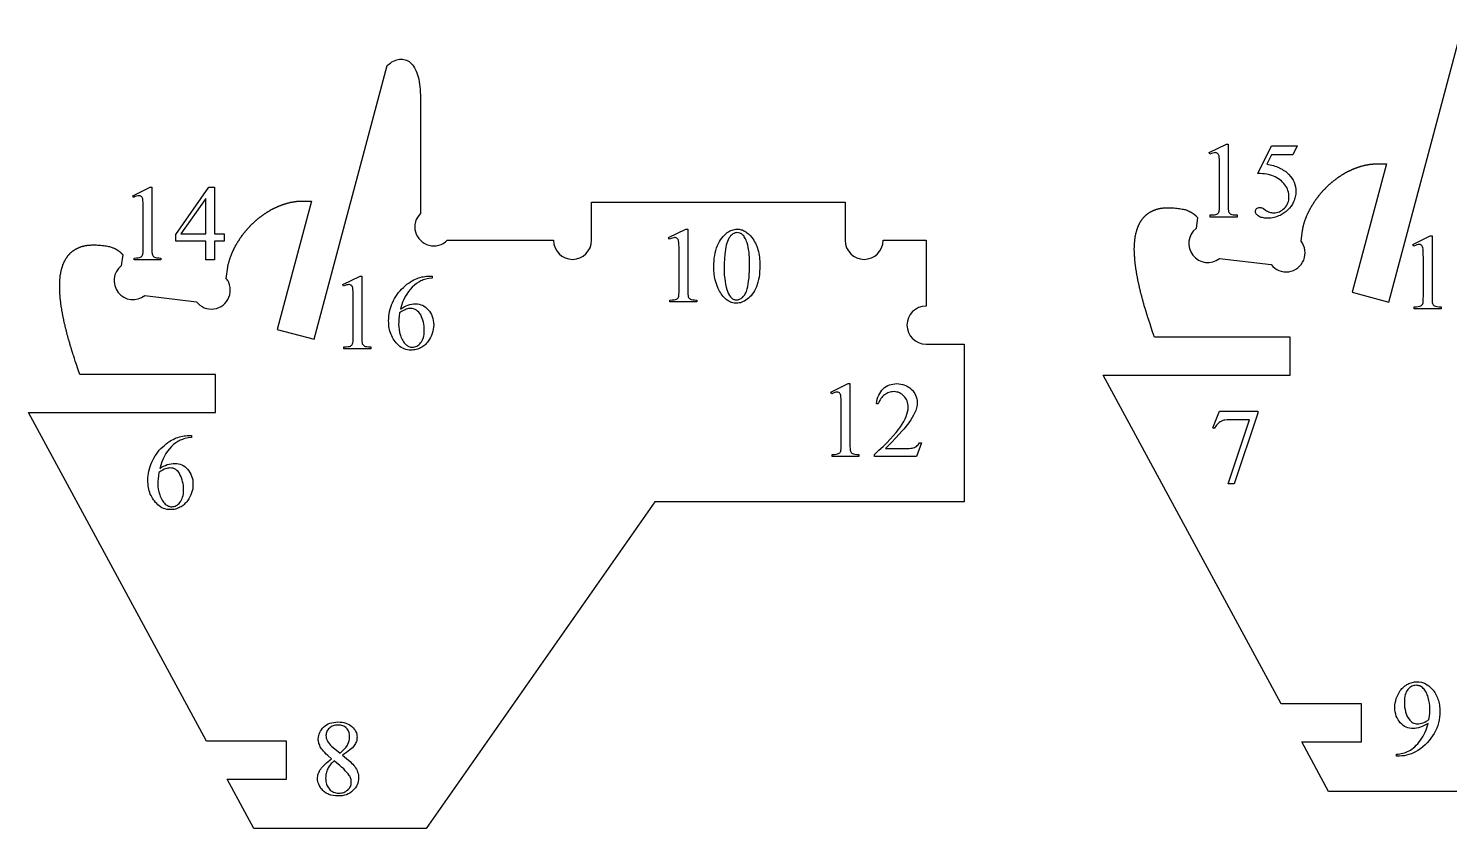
# Model space of a CAD drawing. Extents: x 6 to 600, y -207 to 349.
# Drawn here: x 5.9 to 118, y 282.1 to 345.3 of the extents above; entities that cross this region are included whole.
import ezdxf

# ---------------------------------------------------------------- set-up
doc = ezdxf.new("R2010")
doc.units = 0
doc.header["$MEASUREMENT"] = 0
doc.layers.add('EXT', color=1, linetype='CONTINUOUS')
doc.layers.add('TEXT', color=18, linetype='CONTINUOUS')

msp = doc.modelspace()

# ---------------------------------------------------------------- linework, layer by layer
at = {"layer": 'EXT'}
msp.add_lwpolyline([(122.02, 285.07), (108.42, 285.07), (106.3, 288.98), (111.01, 288.98), (111.01, 291.98), (104.68, 291.98), (90.64, 317.92), (105.4, 317.92), (105.4, 320.92), (94.68, 320.92), (94.54, 321.35), (94.43, 321.69), (94.34, 321.97), (94.27, 322.18), (94.21, 322.34), (94.17, 322.47), (94.14, 322.57), (94.11, 322.65), (94.09, 322.73), (94.07, 322.8), (94.05, 322.87), (94.03, 322.94), (94.01, 323.01), (93.99, 323.07), (93.97, 323.13), (93.95, 323.19), (93.93, 323.26), (93.91, 323.32), (93.89, 323.38), (93.88, 323.44), (93.86, 323.5), (93.84, 323.56), (93.82, 323.62), (93.81, 323.68), (93.79, 323.74), (93.77, 323.8), (93.76, 323.86), (93.74, 323.92), (93.73, 323.98), (93.71, 324.04), (93.69, 324.1), (93.68, 324.16), (93.66, 324.22), (93.65, 324.28), (93.63, 324.33), (93.62, 324.39), (93.6, 324.45), (93.59, 324.51), (93.58, 324.56), (93.56, 324.62), (93.55, 324.68), (93.54, 324.74), (93.52, 324.79), (93.51, 324.85), (93.5, 324.9), (93.48, 324.96), (93.47, 325.02), (93.46, 325.07), (93.45, 325.13), (93.43, 325.18), (93.42, 325.24), (93.41, 325.29), (93.4, 325.34), (93.39, 325.4), (93.38, 325.45), (93.37, 325.51), (93.36, 325.56), (93.35, 325.61), (93.34, 325.67), (93.33, 325.72), (93.32, 325.77), (93.31, 325.82), (93.3, 325.88), (93.29, 325.93), (93.28, 325.98), (93.27, 326.03), (93.26, 326.08), (93.26, 326.13), (93.25, 326.18), (93.24, 326.24), (93.23, 326.29), (93.22, 326.34), (93.22, 326.39), (93.21, 326.44), (93.2, 326.49), (93.2, 326.53), (93.19, 326.58), (93.19, 326.63), (93.18, 326.68), (93.17, 326.73), (93.17, 326.78), (93.16, 326.83), (93.16, 326.87), (93.15, 326.92), (93.15, 326.97), (93.14, 327.01), (93.14, 327.06), (93.14, 327.11), (93.13, 327.15), (93.13, 327.2), (93.13, 327.25), (93.12, 327.29), (93.12, 327.34), (93.12, 327.38), (93.12, 327.43), (93.11, 327.47), (93.11, 327.52), (93.11, 327.56), (93.11, 327.6), (93.11, 327.65), (93.11, 327.69), (93.11, 327.73), (93.1, 327.78), (93.1, 327.82), (93.1, 327.86), (93.1, 327.9), (93.1, 327.95), (93.11, 327.99), (93.11, 328.03), (93.11, 328.07), (93.11, 328.11), (93.11, 328.15), (93.11, 328.19), (93.11, 328.23), (93.12, 328.27), (93.12, 328.31), (93.12, 328.35), (93.12, 328.39), (93.13, 328.43), (93.13, 328.47), (93.13, 328.51), (93.14, 328.55), (93.14, 328.58), (93.15, 328.62), (93.15, 328.66), (93.16, 328.7), (93.16, 328.73), (93.17, 328.77), (93.17, 328.81), (93.18, 328.84), (93.18, 328.88), (93.19, 328.91), (93.2, 328.95), (93.2, 328.98), (93.21, 329.02), (93.22, 329.05), (93.23, 329.09), (93.23, 329.12), (93.24, 329.16), (93.25, 329.19), (93.26, 329.22), (93.27, 329.26), (93.28, 329.29), (93.29, 329.32), (93.3, 329.35), (93.3, 329.39), (93.31, 329.42), (93.33, 329.45), (93.34, 329.48), (93.35, 329.51), (93.36, 329.54), (93.37, 329.57), (93.38, 329.6), (93.39, 329.63), (93.4, 329.66), (93.42, 329.69), (93.43, 329.72), (93.44, 329.75), (93.45, 329.78), (93.47, 329.8), (93.48, 329.83), (93.5, 329.86), (93.51, 329.89), (93.52, 329.92), (93.54, 329.94), (93.55, 329.97), (93.57, 329.99), (93.58, 330.02), (93.6, 330.05), (93.62, 330.07), (93.63, 330.1), (93.65, 330.12), (93.66, 330.15), (93.68, 330.17), (93.7, 330.19), (93.72, 330.22), (93.73, 330.24), (93.75, 330.27), (93.77, 330.29), (93.79, 330.31), (93.81, 330.33), (93.83, 330.35), (93.85, 330.38), (93.87, 330.4), (93.89, 330.42), (93.91, 330.44), (93.93, 330.46), (93.95, 330.48), (93.97, 330.5), (93.99, 330.52), (94.01, 330.54), (94.03, 330.56), (94.06, 330.58), (94.08, 330.6), (94.1, 330.62), (94.12, 330.63), (94.15, 330.65), (94.17, 330.67), (94.19, 330.69), (94.22, 330.7), (94.24, 330.72), (94.27, 330.73), (94.29, 330.75), (94.32, 330.77), (94.34, 330.78), (94.37, 330.8), (94.39, 330.81), (94.42, 330.83), (94.45, 330.84), (94.47, 330.85), (94.5, 330.87), (94.53, 330.88), (94.56, 330.89), (94.58, 330.91), (94.61, 330.92), (94.64, 330.93), (94.67, 330.94), (94.7, 330.95), (94.73, 330.96), (94.76, 330.97), (94.79, 330.99), (94.82, 331), (94.85, 331.01), (94.88, 331.01), (94.91, 331.02), (94.94, 331.03), (94.97, 331.04), (95.01, 331.05), (95.04, 331.06), (95.07, 331.07), (95.1, 331.07), (95.14, 331.08), (95.17, 331.09), (95.21, 331.09), (95.24, 331.1), (95.28, 331.1), (95.33, 331.11), (95.38, 331.12), (95.43, 331.12), (95.5, 331.12), (95.57, 331.13), (95.64, 331.13), (95.73, 331.13), (95.82, 331.13), (95.91, 331.13), (96.01, 331.13), (96.12, 331.13), (96.23, 331.12), (96.34, 331.11), (96.45, 331.1), (96.56, 331.08), (96.66, 331.07), (96.77, 331.05), (96.87, 331.03), (96.96, 331.01), (97.04, 330.99), (97.12, 330.98), (97.18, 330.96), (97.24, 330.94), (97.29, 330.92), (97.33, 330.9), (97.36, 330.89), (97.4, 330.87), (97.42, 330.86), (97.45, 330.84), (97.47, 330.83), (97.49, 330.82), (97.51, 330.81), (97.53, 330.8), (97.54, 330.8), (97.56, 330.79), (97.57, 330.78), (97.59, 330.77), (97.6, 330.76), (97.61, 330.76), (97.63, 330.75), (97.64, 330.74), (97.66, 330.73), (97.67, 330.72), (97.68, 330.71), (97.7, 330.7), (97.71, 330.7), (97.72, 330.69), (97.74, 330.68), (97.75, 330.67), (97.76, 330.66), (97.78, 330.65), (97.79, 330.64), (97.8, 330.63), (97.81, 330.62), (97.83, 330.61), (97.84, 330.6), (97.85, 330.59), (97.86, 330.58), (97.87, 330.57), (97.89, 330.56), (97.9, 330.55), (97.91, 330.54), (97.92, 330.53), (97.93, 330.52), (97.95, 330.51), (97.96, 330.49), (97.97, 330.48), (97.98, 330.47), (98, 330.45), (98.01, 330.44), (98.03, 330.42), (98.04, 330.41), (98.05, 330.39), (98.06, 330.38), (98.07, 330.37), (98.08, 330.37), (97.97, 329.49, 1), (99.82, 327.13), (103.89, 326.64, 1), (106.25, 328.49), (106.36, 329.36), (106.38, 329.45), (106.39, 329.53), (106.41, 329.6), (106.43, 329.66), (106.44, 329.72), (106.45, 329.76), (106.46, 329.81), (106.48, 329.85), (106.49, 329.89), (106.5, 329.92), (106.51, 329.96), (106.52, 329.99), (106.53, 330.03), (106.54, 330.06), (106.55, 330.09), (106.56, 330.12), (106.57, 330.15), (106.58, 330.18), (106.6, 330.22), (106.61, 330.25), (106.62, 330.28), (106.63, 330.31), (106.64, 330.34), (106.66, 330.37), (106.67, 330.4), (106.68, 330.43), (106.69, 330.47), (106.71, 330.5), (106.72, 330.53), (106.73, 330.56), (106.75, 330.59), (106.76, 330.62), (106.77, 330.65), (106.79, 330.68), (106.8, 330.71), (106.82, 330.74), (106.83, 330.77), (106.85, 330.8), (106.86, 330.83), (106.88, 330.86), (106.89, 330.9), (106.91, 330.93), (106.92, 330.96), (106.94, 330.99), (106.96, 331.02), (106.97, 331.05), (106.99, 331.08), (107, 331.11), (107.02, 331.14), (107.04, 331.17), (107.06, 331.2), (107.07, 331.23), (107.09, 331.26), (107.11, 331.29), (107.13, 331.31), (107.14, 331.34), (107.16, 331.37), (107.18, 331.4), (107.2, 331.43), (107.22, 331.46), (107.23, 331.49), (107.25, 331.52), (107.27, 331.55), (107.29, 331.58), (107.31, 331.61), (107.33, 331.64), (107.35, 331.66), (107.37, 331.69), (107.39, 331.72), (107.41, 331.75), (107.43, 331.78), (107.45, 331.81), (107.47, 331.84), (107.49, 331.86), (107.51, 331.89), (107.53, 331.92), (107.55, 331.95), (107.57, 331.98), (107.6, 332), (107.62, 332.03), (107.64, 332.06), (107.66, 332.09), (107.68, 332.11), (107.7, 332.14), (107.73, 332.17), (107.75, 332.19), (107.77, 332.22), (107.79, 332.25), (107.82, 332.27), (107.84, 332.3), (107.86, 332.33), (107.88, 332.35), (107.91, 332.38), (107.93, 332.41), (107.95, 332.43), (107.98, 332.46), (108, 332.49), (108.03, 332.51), (108.05, 332.54), (108.07, 332.56), (108.1, 332.59), (108.12, 332.61), (108.15, 332.64), (108.17, 332.66), (108.2, 332.69), (108.22, 332.71), (108.24, 332.74), (108.27, 332.76), (108.29, 332.79), (108.32, 332.81), (108.35, 332.84), (108.37, 332.86), (108.4, 332.89), (108.42, 332.91), (108.45, 332.93), (108.47, 332.96), (108.5, 332.98), (108.53, 333), (108.55, 333.03), (108.58, 333.05), (108.6, 333.07), (108.63, 333.1), (108.66, 333.12), (108.68, 333.14), (108.71, 333.16), (108.74, 333.19), (108.77, 333.21), (108.79, 333.23), (108.82, 333.25), (108.85, 333.28), (108.88, 333.3), (108.9, 333.32), (108.93, 333.34), (108.96, 333.36), (108.99, 333.38), (109.01, 333.4), (109.04, 333.42), (109.07, 333.45), (109.1, 333.47), (109.13, 333.49), (109.16, 333.51), (109.18, 333.53), (109.21, 333.55), (109.24, 333.57), (109.27, 333.59), (109.3, 333.61), (109.33, 333.62), (109.36, 333.64), (109.39, 333.66), (109.41, 333.68), (109.44, 333.7), (109.47, 333.72), (109.5, 333.74), (109.53, 333.76), (109.56, 333.77), (109.59, 333.79), (109.62, 333.81), (109.65, 333.83), (109.68, 333.84), (109.71, 333.86), (109.74, 333.88), (109.77, 333.9), (109.8, 333.91), (109.83, 333.93), (109.86, 333.94), (109.89, 333.96), (109.92, 333.98), (109.95, 333.99), (109.98, 334.01), (110.01, 334.02), (110.05, 334.04), (110.08, 334.05), (110.11, 334.07), (110.14, 334.08), (110.17, 334.1), (110.2, 334.11), (110.23, 334.13), (110.26, 334.14), (110.29, 334.15), (110.32, 334.17), (110.36, 334.18), (110.39, 334.2), (110.42, 334.21), (110.45, 334.22), (110.48, 334.23), (110.51, 334.25), (110.55, 334.26), (110.58, 334.27), (110.61, 334.28), (110.64, 334.29), (110.67, 334.31), (110.7, 334.32), (110.74, 334.33), (110.77, 334.34), (110.8, 334.35), (110.83, 334.36), (110.86, 334.37), (110.9, 334.38), (110.93, 334.39), (110.96, 334.4), (110.99, 334.41), (111.03, 334.42), (111.06, 334.43), (111.09, 334.44), (111.12, 334.44), (111.16, 334.45), (111.19, 334.46), (111.22, 334.47), (111.25, 334.48), (111.29, 334.48), (111.32, 334.49), (111.35, 334.5), (111.38, 334.51), (111.42, 334.51), (111.45, 334.52), (111.48, 334.52), (111.52, 334.53), (111.55, 334.54), (111.58, 334.54), (111.61, 334.55), (111.65, 334.55), (111.68, 334.56), (111.71, 334.56), (111.75, 334.57), (111.78, 334.57), (111.81, 334.57), (111.85, 334.58), (111.88, 334.58), (111.92, 334.58), (111.95, 334.59), (111.99, 334.59), (112.03, 334.59), (112.08, 334.59), (112.13, 334.6), (112.2, 334.6), (112.28, 334.6), (112.4, 334.6), (112.55, 334.6), (112.74, 334.59), (112.98, 334.59), (110.27, 324.46), (113.17, 323.68), (118.94, 345.28)], format="xyb", dxfattribs=at)
msp.add_lwpolyline([(5.87, 314.98), (20.63, 314.98), (20.63, 317.98), (9.92, 317.98), (9.78, 318.41), (9.66, 318.76), (9.57, 319.03), (9.5, 319.24), (9.45, 319.41), (9.41, 319.53), (9.37, 319.63), (9.35, 319.72), (9.32, 319.79), (9.3, 319.87), (9.28, 319.94), (9.26, 320.01), (9.24, 320.07), (9.22, 320.13), (9.2, 320.2), (9.18, 320.26), (9.16, 320.32), (9.15, 320.38), (9.13, 320.44), (9.11, 320.51), (9.09, 320.57), (9.08, 320.63), (9.06, 320.69), (9.04, 320.75), (9.02, 320.81), (9.01, 320.87), (8.99, 320.93), (8.98, 320.99), (8.96, 321.05), (8.94, 321.11), (8.93, 321.16), (8.91, 321.22), (8.9, 321.28), (8.88, 321.34), (8.87, 321.4), (8.85, 321.46), (8.84, 321.51), (8.82, 321.57), (8.81, 321.63), (8.8, 321.69), (8.78, 321.74), (8.77, 321.8), (8.76, 321.86), (8.74, 321.91), (8.73, 321.97), (8.72, 322.02), (8.7, 322.08), (8.69, 322.14), (8.68, 322.19), (8.67, 322.25), (8.66, 322.3), (8.64, 322.36), (8.63, 322.41), (8.62, 322.46), (8.61, 322.52), (8.6, 322.57), (8.59, 322.62), (8.58, 322.68), (8.57, 322.73), (8.56, 322.78), (8.55, 322.84), (8.54, 322.89), (8.53, 322.94), (8.52, 322.99), (8.51, 323.04), (8.51, 323.1), (8.5, 323.15), (8.49, 323.2), (8.48, 323.25), (8.47, 323.3), (8.47, 323.35), (8.46, 323.4), (8.45, 323.45), (8.44, 323.5), (8.44, 323.55), (8.43, 323.6), (8.42, 323.65), (8.42, 323.7), (8.41, 323.75), (8.41, 323.79), (8.4, 323.84), (8.4, 323.89), (8.39, 323.94), (8.39, 323.99), (8.38, 324.03), (8.38, 324.08), (8.37, 324.13), (8.37, 324.17), (8.37, 324.22), (8.36, 324.26), (8.36, 324.31), (8.36, 324.36), (8.35, 324.4), (8.35, 324.45), (8.35, 324.49), (8.35, 324.54), (8.34, 324.58), (8.34, 324.62), (8.34, 324.67), (8.34, 324.71), (8.34, 324.76), (8.34, 324.8), (8.34, 324.84), (8.34, 324.88), (8.34, 324.93), (8.34, 324.97), (8.34, 325.01), (8.34, 325.05), (8.34, 325.09), (8.34, 325.14), (8.34, 325.18), (8.34, 325.22), (8.35, 325.26), (8.35, 325.3), (8.35, 325.34), (8.35, 325.38), (8.35, 325.42), (8.36, 325.46), (8.36, 325.5), (8.36, 325.53), (8.37, 325.57), (8.37, 325.61), (8.38, 325.65), (8.38, 325.69), (8.39, 325.72), (8.39, 325.76), (8.39, 325.8), (8.4, 325.83), (8.41, 325.87), (8.41, 325.91), (8.42, 325.94), (8.42, 325.98), (8.43, 326.01), (8.44, 326.05), (8.44, 326.08), (8.45, 326.12), (8.46, 326.15), (8.47, 326.19), (8.48, 326.22), (8.48, 326.25), (8.49, 326.29), (8.5, 326.32), (8.51, 326.35), (8.52, 326.39), (8.53, 326.42), (8.54, 326.45), (8.55, 326.48), (8.56, 326.51), (8.57, 326.54), (8.58, 326.58), (8.59, 326.61), (8.6, 326.64), (8.61, 326.67), (8.63, 326.7), (8.64, 326.73), (8.65, 326.76), (8.66, 326.78), (8.68, 326.81), (8.69, 326.84), (8.7, 326.87), (8.71, 326.9), (8.73, 326.93), (8.74, 326.95), (8.76, 326.98), (8.77, 327.01), (8.79, 327.03), (8.8, 327.06), (8.82, 327.09), (8.83, 327.11), (8.85, 327.14), (8.87, 327.16), (8.88, 327.19), (8.9, 327.21), (8.92, 327.24), (8.93, 327.26), (8.95, 327.28), (8.97, 327.31), (8.99, 327.33), (9, 327.35), (9.02, 327.38), (9.04, 327.4), (9.06, 327.42), (9.08, 327.44), (9.1, 327.46), (9.12, 327.48), (9.14, 327.51), (9.16, 327.53), (9.18, 327.55), (9.2, 327.57), (9.22, 327.59), (9.24, 327.61), (9.27, 327.62), (9.29, 327.64), (9.31, 327.66), (9.33, 327.68), (9.36, 327.7), (9.38, 327.72), (9.4, 327.73), (9.43, 327.75), (9.45, 327.77), (9.48, 327.78), (9.5, 327.8), (9.53, 327.82), (9.55, 327.83), (9.58, 327.85), (9.6, 327.86), (9.63, 327.88), (9.65, 327.89), (9.68, 327.9), (9.71, 327.92), (9.73, 327.93), (9.76, 327.95), (9.79, 327.96), (9.82, 327.97), (9.85, 327.98), (9.87, 327.99), (9.9, 328.01), (9.93, 328.02), (9.96, 328.03), (9.99, 328.04), (10.02, 328.05), (10.05, 328.06), (10.08, 328.07), (10.11, 328.08), (10.14, 328.09), (10.18, 328.1), (10.21, 328.11), (10.24, 328.11), (10.27, 328.12), (10.3, 328.13), (10.34, 328.14), (10.37, 328.14), (10.4, 328.15), (10.44, 328.16), (10.48, 328.16), (10.52, 328.17), (10.56, 328.17), (10.61, 328.18), (10.67, 328.18), (10.73, 328.19), (10.8, 328.19), (10.88, 328.2), (10.96, 328.2), (11.05, 328.2), (11.15, 328.2), (11.25, 328.2), (11.35, 328.19), (11.46, 328.18), (11.57, 328.17), (11.68, 328.16), (11.79, 328.15), (11.9, 328.13), (12, 328.12), (12.1, 328.1), (12.19, 328.08), (12.28, 328.06), (12.35, 328.04), (12.41, 328.02), (12.47, 328), (12.52, 327.98), (12.56, 327.97), (12.6, 327.95), (12.63, 327.93), (12.66, 327.92), (12.68, 327.91), (12.71, 327.9), (12.73, 327.89), (12.74, 327.88), (12.76, 327.87), (12.78, 327.86), (12.79, 327.85), (12.81, 327.84), (12.82, 327.84), (12.83, 327.83), (12.85, 327.82), (12.86, 327.81), (12.88, 327.8), (12.89, 327.8), (12.9, 327.79), (12.92, 327.78), (12.93, 327.77), (12.94, 327.76), (12.96, 327.75), (12.97, 327.74), (12.98, 327.73), (13, 327.72), (13.01, 327.71), (13.02, 327.71), (13.03, 327.7), (13.05, 327.69), (13.06, 327.68), (13.07, 327.67), (13.08, 327.66), (13.1, 327.65), (13.11, 327.64), (13.12, 327.63), (13.13, 327.62), (13.14, 327.6), (13.15, 327.59), (13.17, 327.58), (13.18, 327.57), (13.19, 327.56), (13.2, 327.54), (13.22, 327.53), (13.23, 327.52), (13.25, 327.5), (13.26, 327.49), (13.27, 327.47), (13.28, 327.46), (13.29, 327.45), (13.3, 327.44), (13.31, 327.43), (13.2, 326.56, 1), (15.05, 324.2), (19.12, 323.71, 1), (21.48, 325.56), (21.59, 326.43), (21.61, 326.52), (21.63, 326.6), (21.64, 326.67), (21.66, 326.73), (21.67, 326.78), (21.69, 326.83), (21.7, 326.87), (21.71, 326.91), (21.72, 326.95), (21.73, 326.99), (21.74, 327.02), (21.75, 327.06), (21.76, 327.09), (21.77, 327.12), (21.79, 327.16), (21.8, 327.19), (21.81, 327.22), (21.82, 327.25), (21.83, 327.28), (21.84, 327.31), (21.85, 327.34), (21.86, 327.37), (21.88, 327.41), (21.89, 327.44), (21.9, 327.47), (21.91, 327.5), (21.93, 327.53), (21.94, 327.56), (21.95, 327.59), (21.97, 327.62), (21.98, 327.65), (21.99, 327.68), (22.01, 327.72), (22.02, 327.75), (22.04, 327.78), (22.05, 327.81), (22.07, 327.84), (22.08, 327.87), (22.1, 327.9), (22.11, 327.93), (22.13, 327.96), (22.14, 327.99), (22.16, 328.02), (22.17, 328.05), (22.19, 328.08), (22.21, 328.11), (22.22, 328.14), (22.24, 328.17), (22.25, 328.2), (22.27, 328.23), (22.29, 328.26), (22.31, 328.29), (22.32, 328.32), (22.34, 328.35), (22.36, 328.38), (22.38, 328.41), (22.39, 328.44), (22.41, 328.47), (22.43, 328.5), (22.45, 328.53), (22.47, 328.56), (22.49, 328.58), (22.51, 328.61), (22.52, 328.64), (22.54, 328.67), (22.56, 328.7), (22.58, 328.73), (22.6, 328.76), (22.62, 328.79), (22.64, 328.82), (22.66, 328.84), (22.68, 328.87), (22.7, 328.9), (22.72, 328.93), (22.74, 328.96), (22.77, 328.98), (22.79, 329.01), (22.81, 329.04), (22.83, 329.07), (22.85, 329.1), (22.87, 329.12), (22.89, 329.15), (22.92, 329.18), (22.94, 329.2), (22.96, 329.23), (22.98, 329.26), (23, 329.29), (23.03, 329.31), (23.05, 329.34), (23.07, 329.37), (23.09, 329.39), (23.12, 329.42), (23.14, 329.45), (23.16, 329.47), (23.19, 329.5), (23.21, 329.52), (23.23, 329.55), (23.26, 329.58), (23.28, 329.6), (23.31, 329.63), (23.33, 329.65), (23.35, 329.68), (23.38, 329.7), (23.4, 329.73), (23.43, 329.75), (23.45, 329.78), (23.48, 329.8), (23.5, 329.83), (23.53, 329.85), (23.55, 329.88), (23.58, 329.9), (23.6, 329.93), (23.63, 329.95), (23.66, 329.97), (23.68, 330), (23.71, 330.02), (23.73, 330.05), (23.76, 330.07), (23.79, 330.09), (23.81, 330.12), (23.84, 330.14), (23.86, 330.16), (23.89, 330.18), (23.92, 330.21), (23.95, 330.23), (23.97, 330.25), (24, 330.27), (24.03, 330.3), (24.05, 330.32), (24.08, 330.34), (24.11, 330.36), (24.14, 330.38), (24.16, 330.4), (24.19, 330.43), (24.22, 330.45), (24.25, 330.47), (24.28, 330.49), (24.3, 330.51), (24.33, 330.53), (24.36, 330.55), (24.39, 330.57), (24.42, 330.59), (24.45, 330.61), (24.47, 330.63), (24.5, 330.65), (24.53, 330.67), (24.56, 330.69), (24.59, 330.71), (24.62, 330.73), (24.65, 330.75), (24.68, 330.77), (24.71, 330.78), (24.74, 330.8), (24.77, 330.82), (24.8, 330.84), (24.82, 330.86), (24.85, 330.87), (24.88, 330.89), (24.91, 330.91), (24.94, 330.93), (24.97, 330.94), (25, 330.96), (25.03, 330.98), (25.06, 330.99), (25.1, 331.01), (25.13, 331.03), (25.16, 331.04), (25.19, 331.06), (25.22, 331.07), (25.25, 331.09), (25.28, 331.1), (25.31, 331.12), (25.34, 331.13), (25.37, 331.15), (25.4, 331.16), (25.43, 331.18), (25.46, 331.19), (25.5, 331.21), (25.53, 331.22), (25.56, 331.23), (25.59, 331.25), (25.62, 331.26), (25.65, 331.27), (25.68, 331.29), (25.72, 331.3), (25.75, 331.31), (25.78, 331.32), (25.81, 331.34), (25.84, 331.35), (25.87, 331.36), (25.91, 331.37), (25.94, 331.38), (25.97, 331.39), (26, 331.4), (26.03, 331.41), (26.07, 331.42), (26.1, 331.43), (26.13, 331.44), (26.16, 331.45), (26.19, 331.46), (26.23, 331.47), (26.26, 331.48), (26.29, 331.49), (26.32, 331.5), (26.36, 331.51), (26.39, 331.52), (26.42, 331.53), (26.45, 331.53), (26.49, 331.54), (26.52, 331.55), (26.55, 331.56), (26.58, 331.56), (26.62, 331.57), (26.65, 331.58), (26.68, 331.58), (26.72, 331.59), (26.75, 331.59), (26.78, 331.6), (26.81, 331.61), (26.85, 331.61), (26.88, 331.62), (26.91, 331.62), (26.95, 331.63), (26.98, 331.63), (27.01, 331.63), (27.05, 331.64), (27.08, 331.64), (27.11, 331.64), (27.15, 331.65), (27.19, 331.65), (27.23, 331.65), (27.27, 331.66), (27.31, 331.66), (27.36, 331.66), (27.43, 331.66), (27.52, 331.66), (27.63, 331.66), (27.78, 331.66), (27.97, 331.66), (28.21, 331.65), (25.5, 321.52), (28.4, 320.75), (34.17, 342.35), (34.3, 342.46), (34.43, 342.55), (34.55, 342.64), (34.67, 342.71), (34.8, 342.76), (34.92, 342.81), (35.04, 342.84), (35.15, 342.86), (35.27, 342.86), (35.38, 342.86), (35.49, 342.84), (35.6, 342.81), (35.7, 342.77), (35.8, 342.72), (35.9, 342.66), (35.99, 342.59), (36.08, 342.5), (36.16, 342.41), (36.24, 342.3), (36.32, 342.18), (36.39, 342.06), (36.45, 341.92), (36.51, 341.77), (36.57, 341.61), (36.62, 341.45), (36.66, 341.27), (36.7, 341.08), (36.73, 340.89), (36.75, 340.68), (36.77, 340.47), (36.78, 340.24), (36.79, 340.01), (36.79, 330.68, 1), (38.91, 328.56), (47.29, 328.56, 1), (50.29, 328.56), (50.29, 331.56), (70.29, 331.56), (70.29, 328.56, 1), (73.29, 328.56), (76.67, 328.56), (76.67, 323.37, 1), (76.67, 320.37), (79.67, 320.37), (79.67, 307.92), (55.28, 307.92), (37.25, 282.13), (23.65, 282.13), (21.54, 286.04), (26.24, 286.04), (26.24, 289.04), (19.91, 289.04)], format="xyb", close=True, dxfattribs=at)
at = {"layer": 'TEXT'}
for points in [[(99, 335.48), (100.36, 336.15), (100.5, 336.15), (100.5, 331.4), (100.5, 331.18), (100.51, 331.01), (100.52, 330.89), (100.54, 330.81), (100.57, 330.75), (100.6, 330.7), (100.65, 330.66), (100.7, 330.63), (100.78, 330.6), (100.89, 330.58), (101.04, 330.57), (101.21, 330.56), (101.21, 330.4), (99.09, 330.4), (99.09, 330.56), (99.28, 330.57), (99.42, 330.58), (99.53, 330.6), (99.61, 330.63), (99.66, 330.66), (99.71, 330.7), (99.74, 330.74), (99.77, 330.79), (99.79, 330.86), (99.81, 330.99), (99.81, 331.17), (99.82, 331.4), (99.82, 334.43), (99.81, 334.71), (99.81, 334.94), (99.79, 335.11), (99.78, 335.22), (99.76, 335.28), (99.73, 335.34), (99.7, 335.38), (99.67, 335.42), (99.63, 335.44), (99.58, 335.46), (99.54, 335.47), (99.48, 335.48), (99.4, 335.47), (99.3, 335.45), (99.19, 335.41), (99.06, 335.35)], [(105.94, 336.03), (105.61, 335.32), (103.92, 335.32), (103.55, 334.57), (103.82, 334.52), (104.07, 334.46), (104.19, 334.42), (104.31, 334.38), (104.42, 334.33), (104.54, 334.28), (104.64, 334.23), (104.75, 334.17), (104.85, 334.11), (104.94, 334.05), (105.04, 333.98), (105.12, 333.91), (105.21, 333.83), (105.29, 333.75), (105.42, 333.61), (105.53, 333.46), (105.63, 333.3), (105.71, 333.14), (105.77, 332.97), (105.81, 332.79), (105.84, 332.61), (105.84, 332.42), (105.84, 332.31), (105.83, 332.21), (105.82, 332.1), (105.8, 332), (105.77, 331.9), (105.74, 331.8), (105.71, 331.7), (105.66, 331.6), (105.57, 331.42), (105.46, 331.25), (105.34, 331.1), (105.21, 330.96), (105.07, 330.83), (104.92, 330.72), (104.76, 330.62), (104.6, 330.53), (104.48, 330.48), (104.36, 330.43), (104.24, 330.39), (104.12, 330.36), (103.99, 330.34), (103.87, 330.32), (103.75, 330.31), (103.62, 330.3), (103.5, 330.31), (103.38, 330.32), (103.28, 330.33), (103.18, 330.35), (103.1, 330.37), (103.02, 330.4), (102.95, 330.44), (102.88, 330.48), (102.83, 330.52), (102.78, 330.57), (102.74, 330.61), (102.71, 330.66), (102.69, 330.71), (102.67, 330.76), (102.66, 330.81), (102.65, 330.86), (102.66, 330.91), (102.68, 330.97), (102.71, 331.02), (102.75, 331.06), (102.8, 331.1), (102.86, 331.13), (102.92, 331.15), (102.99, 331.15), (103.09, 331.14), (103.14, 331.13), (103.18, 331.12), (103.29, 331.06), (103.45, 330.95), (103.53, 330.9), (103.61, 330.85), (103.69, 330.82), (103.77, 330.79), (103.85, 330.76), (103.93, 330.75), (104.01, 330.74), (104.09, 330.73), (104.2, 330.74), (104.32, 330.76), (104.43, 330.78), (104.54, 330.82), (104.65, 330.88), (104.75, 330.94), (104.84, 331.01), (104.94, 331.1), (105.02, 331.19), (105.1, 331.29), (105.16, 331.4), (105.21, 331.51), (105.25, 331.62), (105.28, 331.74), (105.3, 331.86), (105.3, 331.99), (105.3, 332.12), (105.28, 332.24), (105.26, 332.37), (105.22, 332.49), (105.18, 332.6), (105.12, 332.72), (105.05, 332.83), (104.98, 332.95), (104.89, 333.05), (104.8, 333.15), (104.7, 333.25), (104.59, 333.34), (104.47, 333.42), (104.35, 333.49), (104.21, 333.56), (104.07, 333.63), (103.95, 333.67), (103.83, 333.71), (103.69, 333.75), (103.54, 333.77), (103.38, 333.8), (103.21, 333.82), (103.03, 333.83), (102.84, 333.84), (103.92, 336.03)], [(14.11, 332.08), (15.48, 332.75), (15.61, 332.75), (15.61, 328), (15.61, 327.79), (15.62, 327.62), (15.63, 327.49), (15.65, 327.41), (15.68, 327.36), (15.71, 327.31), (15.76, 327.27), (15.82, 327.23), (15.89, 327.21), (16, 327.18), (16.15, 327.17), (16.32, 327.16), (16.32, 327.01), (14.21, 327.01), (14.21, 327.16), (14.39, 327.17), (14.53, 327.18), (14.64, 327.2), (14.72, 327.23), (14.77, 327.26), (14.82, 327.3), (14.85, 327.34), (14.88, 327.39), (14.9, 327.47), (14.92, 327.6), (14.92, 327.77), (14.93, 328), (14.93, 331.04), (14.93, 331.32), (14.92, 331.54), (14.9, 331.71), (14.89, 331.83), (14.87, 331.89), (14.85, 331.94), (14.82, 331.98), (14.78, 332.02), (14.74, 332.05), (14.7, 332.07), (14.65, 332.08), (14.6, 332.08), (14.51, 332.07), (14.41, 332.05), (14.3, 332.01), (14.17, 331.95)], [(21.31, 329.08), (21.31, 328.49), (20.56, 328.49), (20.56, 327.01), (19.87, 327.01), (19.87, 328.49), (17.49, 328.49), (17.49, 329.03), (20.1, 332.75), (20.56, 332.75), (20.56, 329.08)], [(19.87, 329.08), (19.87, 331.87), (17.9, 329.08)], [(56.37, 328.77), (57.74, 329.44), (57.88, 329.44), (57.88, 324.69), (57.88, 324.48), (57.89, 324.31), (57.9, 324.18), (57.92, 324.1), (57.94, 324.05), (57.98, 324), (58.03, 323.96), (58.08, 323.92), (58.16, 323.9), (58.27, 323.87), (58.41, 323.86), (58.59, 323.85), (58.59, 323.7), (56.47, 323.7), (56.47, 323.85), (56.65, 323.86), (56.8, 323.87), (56.91, 323.89), (56.99, 323.92), (57.04, 323.95), (57.09, 323.99), (57.12, 324.03), (57.15, 324.08), (57.17, 324.16), (57.18, 324.29), (57.19, 324.46), (57.19, 324.69), (57.19, 327.73), (57.19, 328.01), (57.18, 328.23), (57.17, 328.4), (57.15, 328.52), (57.14, 328.58), (57.11, 328.63), (57.08, 328.67), (57.05, 328.71), (57.01, 328.74), (56.96, 328.76), (56.91, 328.77), (56.86, 328.77), (56.78, 328.76), (56.68, 328.74), (56.56, 328.7), (56.44, 328.64)], [(59.93, 326.48), (59.94, 326.71), (59.95, 326.94), (59.97, 327.16), (60.01, 327.37), (60.05, 327.58), (60.1, 327.77), (60.15, 327.96), (60.22, 328.14), (60.3, 328.3), (60.38, 328.46), (60.47, 328.61), (60.56, 328.74), (60.66, 328.87), (60.77, 328.98), (60.88, 329.08), (60.99, 329.17), (61.09, 329.23), (61.18, 329.29), (61.28, 329.34), (61.37, 329.37), (61.47, 329.4), (61.57, 329.42), (61.67, 329.44), (61.77, 329.44), (61.85, 329.44), (61.93, 329.43), (62, 329.42), (62.08, 329.4), (62.16, 329.38), (62.23, 329.35), (62.31, 329.31), (62.38, 329.28), (62.45, 329.23), (62.52, 329.18), (62.66, 329.07), (62.8, 328.94), (62.93, 328.78), (63.01, 328.68), (63.08, 328.57), (63.15, 328.45), (63.21, 328.34), (63.27, 328.21), (63.32, 328.09), (63.37, 327.95), (63.41, 327.82), (63.45, 327.68), (63.48, 327.53), (63.51, 327.38), (63.53, 327.23), (63.55, 327.07), (63.56, 326.91), (63.57, 326.74), (63.57, 326.57), (63.57, 326.33), (63.55, 326.09), (63.53, 325.87), (63.5, 325.66), (63.46, 325.46), (63.41, 325.26), (63.35, 325.08), (63.29, 324.9), (63.22, 324.74), (63.14, 324.58), (63.06, 324.44), (62.97, 324.31), (62.88, 324.19), (62.78, 324.09), (62.68, 323.99), (62.57, 323.91), (62.46, 323.84), (62.35, 323.77), (62.24, 323.72), (62.14, 323.68), (62.03, 323.64), (61.93, 323.62), (61.83, 323.6), (61.72, 323.6), (61.63, 323.6), (61.53, 323.61), (61.43, 323.63), (61.34, 323.66), (61.25, 323.69), (61.16, 323.73), (61.07, 323.78), (60.99, 323.84), (60.9, 323.9), (60.82, 323.97), (60.75, 324.05), (60.67, 324.13), (60.59, 324.23), (60.52, 324.33), (60.45, 324.43), (60.38, 324.55), (60.28, 324.75), (60.19, 324.97), (60.11, 325.2), (60.05, 325.43), (60, 325.68), (59.96, 325.93), (59.94, 326.2)], [(60.75, 326.37), (60.75, 326.09), (60.76, 325.82), (60.79, 325.56), (60.82, 325.32), (60.86, 325.09), (60.91, 324.87), (60.96, 324.67), (61.03, 324.48), (61.09, 324.33), (61.16, 324.21), (61.24, 324.1), (61.33, 324.02), (61.37, 323.98), (61.42, 323.95), (61.47, 323.92), (61.52, 323.9), (61.57, 323.88), (61.62, 323.87), (61.68, 323.86), (61.74, 323.86), (61.79, 323.86), (61.85, 323.87), (61.91, 323.89), (61.97, 323.91), (62.02, 323.94), (62.08, 323.97), (62.14, 324.02), (62.2, 324.06), (62.26, 324.12), (62.31, 324.18), (62.37, 324.25), (62.41, 324.33), (62.46, 324.42), (62.5, 324.52), (62.53, 324.62), (62.57, 324.74), (62.61, 324.92), (62.65, 325.13), (62.68, 325.35), (62.71, 325.6), (62.73, 325.86), (62.75, 326.14), (62.75, 326.43), (62.76, 326.75), (62.75, 326.98), (62.75, 327.21), (62.73, 327.43), (62.71, 327.63), (62.68, 327.83), (62.65, 328.01), (62.61, 328.19), (62.56, 328.35), (62.52, 328.47), (62.48, 328.57), (62.43, 328.67), (62.39, 328.76), (62.34, 328.84), (62.29, 328.91), (62.23, 328.98), (62.17, 329.03), (62.13, 329.06), (62.08, 329.09), (62.04, 329.11), (61.98, 329.13), (61.88, 329.16), (61.76, 329.17), (61.69, 329.16), (61.62, 329.15), (61.56, 329.13), (61.5, 329.1), (61.43, 329.07), (61.37, 329.02), (61.32, 328.97), (61.26, 328.91), (61.19, 328.82), (61.12, 328.72), (61.06, 328.6), (61.01, 328.47), (60.96, 328.33), (60.92, 328.18), (60.88, 328.01), (60.85, 327.83), (60.81, 327.46), (60.77, 327.1), (60.75, 326.73)], [(115.07, 328.24), (116.44, 328.91), (116.58, 328.91), (116.58, 324.16), (116.58, 323.94), (116.59, 323.77), (116.6, 323.65), (116.62, 323.57), (116.64, 323.51), (116.68, 323.46), (116.73, 323.42), (116.78, 323.39), (116.86, 323.36), (116.97, 323.34), (117.11, 323.32), (117.29, 323.32), (117.29, 323.16), (115.17, 323.16), (115.17, 323.32), (115.36, 323.32), (115.5, 323.34), (115.61, 323.36), (115.69, 323.39), (115.74, 323.42), (115.79, 323.46), (115.82, 323.5), (115.85, 323.55), (115.87, 323.62), (115.88, 323.75), (115.89, 323.93), (115.9, 324.16), (115.9, 327.19), (115.89, 327.47), (115.89, 327.7), (115.87, 327.87), (115.85, 327.98), (115.84, 328.04), (115.81, 328.1), (115.78, 328.14), (115.75, 328.17), (115.71, 328.2), (115.66, 328.22), (115.62, 328.23), (115.56, 328.24), (115.48, 328.23), (115.38, 328.21), (115.27, 328.16), (115.14, 328.11)], [(30.67, 325.07), (32.03, 325.74), (32.17, 325.74), (32.17, 320.99), (32.17, 320.77), (32.18, 320.6), (32.19, 320.48), (32.21, 320.4), (32.24, 320.34), (32.27, 320.3), (32.32, 320.25), (32.37, 320.22), (32.45, 320.19), (32.56, 320.17), (32.71, 320.16), (32.88, 320.15), (32.88, 320), (30.76, 320), (30.76, 320.15), (30.95, 320.16), (31.09, 320.17), (31.2, 320.19), (31.28, 320.22), (31.33, 320.25), (31.38, 320.29), (31.41, 320.33), (31.44, 320.38), (31.46, 320.46), (31.48, 320.58), (31.48, 320.76), (31.49, 320.99), (31.49, 324.02), (31.48, 324.3), (31.48, 324.53), (31.46, 324.7), (31.45, 324.81), (31.43, 324.87), (31.4, 324.93), (31.37, 324.97), (31.34, 325.01), (31.3, 325.03), (31.25, 325.05), (31.21, 325.07), (31.15, 325.07), (31.07, 325.06), (30.97, 325.04), (30.86, 325), (30.73, 324.94)], [(37.73, 325.74), (37.73, 325.58), (37.46, 325.55), (37.23, 325.5), (37.12, 325.47), (37.02, 325.44), (36.92, 325.4), (36.83, 325.37), (36.75, 325.32), (36.66, 325.27), (36.49, 325.16), (36.32, 325.02), (36.15, 324.87), (35.99, 324.69), (35.84, 324.51), (35.71, 324.32), (35.59, 324.12), (35.48, 323.9), (35.38, 323.67), (35.3, 323.41), (35.22, 323.14), (35.37, 323.23), (35.51, 323.32), (35.66, 323.39), (35.81, 323.44), (35.96, 323.49), (36.11, 323.52), (36.26, 323.54), (36.41, 323.55), (36.56, 323.54), (36.69, 323.52), (36.83, 323.48), (36.95, 323.43), (37.08, 323.37), (37.19, 323.29), (37.31, 323.19), (37.41, 323.08), (37.51, 322.96), (37.6, 322.83), (37.67, 322.7), (37.73, 322.55), (37.78, 322.4), (37.81, 322.24), (37.83, 322.07), (37.84, 321.89), (37.83, 321.71), (37.81, 321.54), (37.78, 321.38), (37.73, 321.21), (37.67, 321.05), (37.6, 320.9), (37.51, 320.75), (37.41, 320.6), (37.34, 320.52), (37.28, 320.44), (37.21, 320.36), (37.13, 320.29), (37.06, 320.23), (36.98, 320.17), (36.9, 320.12), (36.81, 320.07), (36.73, 320.03), (36.64, 320), (36.55, 319.97), (36.45, 319.94), (36.36, 319.92), (36.26, 319.91), (36.15, 319.9), (36.05, 319.9), (35.91, 319.9), (35.77, 319.92), (35.64, 319.95), (35.52, 319.99), (35.4, 320.05), (35.28, 320.11), (35.17, 320.19), (35.07, 320.28), (34.98, 320.37), (34.89, 320.47), (34.8, 320.57), (34.73, 320.68), (34.65, 320.78), (34.59, 320.9), (34.53, 321.01), (34.48, 321.13), (34.43, 321.25), (34.39, 321.38), (34.36, 321.51), (34.33, 321.64), (34.31, 321.77), (34.29, 321.91), (34.29, 322.06), (34.28, 322.2), (34.29, 322.39), (34.3, 322.58), (34.33, 322.76), (34.36, 322.94), (34.4, 323.12), (34.45, 323.29), (34.51, 323.47), (34.59, 323.64), (34.67, 323.81), (34.75, 323.97), (34.85, 324.13), (34.95, 324.28), (35.07, 324.43), (35.19, 324.57), (35.31, 324.71), (35.45, 324.85), (35.59, 324.97), (35.73, 325.09), (35.87, 325.19), (36, 325.29), (36.13, 325.37), (36.27, 325.44), (36.4, 325.5), (36.53, 325.55), (36.65, 325.6), (36.78, 325.63), (36.9, 325.67), (37.02, 325.69), (37.14, 325.71), (37.26, 325.73), (37.37, 325.73), (37.48, 325.74)], [(35.15, 322.83), (35.11, 322.57), (35.09, 322.33), (35.08, 322.11), (35.07, 321.93), (35.08, 321.73), (35.11, 321.51), (35.15, 321.29), (35.22, 321.06), (35.26, 320.95), (35.3, 320.84), (35.35, 320.74), (35.4, 320.65), (35.46, 320.56), (35.52, 320.47), (35.59, 320.4), (35.66, 320.32), (35.71, 320.28), (35.77, 320.24), (35.83, 320.2), (35.89, 320.18), (35.96, 320.16), (36.02, 320.14), (36.1, 320.13), (36.17, 320.13), (36.26, 320.13), (36.35, 320.15), (36.43, 320.18), (36.51, 320.21), (36.59, 320.26), (36.67, 320.32), (36.74, 320.39), (36.81, 320.47), (36.88, 320.56), (36.94, 320.66), (36.99, 320.76), (37.03, 320.88), (37.06, 321.01), (37.08, 321.14), (37.09, 321.29), (37.1, 321.44), (37.09, 321.61), (37.08, 321.78), (37.06, 321.94), (37.03, 322.1), (36.99, 322.25), (36.94, 322.4), (36.88, 322.53), (36.82, 322.67), (36.74, 322.79), (36.66, 322.89), (36.57, 322.98), (36.48, 323.06), (36.37, 323.11), (36.26, 323.15), (36.14, 323.18), (36.02, 323.19), (35.94, 323.18), (35.85, 323.17), (35.77, 323.15), (35.68, 323.12), (35.58, 323.08), (35.45, 323.01), (35.31, 322.93)], [(69.16, 316.58), (70.53, 317.25), (70.67, 317.25), (70.67, 312.5), (70.67, 312.29), (70.68, 312.12), (70.69, 311.99), (70.71, 311.91), (70.73, 311.86), (70.77, 311.81), (70.82, 311.77), (70.87, 311.73), (70.95, 311.7), (71.06, 311.68), (71.21, 311.67), (71.38, 311.66), (71.38, 311.51), (69.26, 311.51), (69.26, 311.66), (69.45, 311.67), (69.59, 311.68), (69.7, 311.7), (69.78, 311.73), (69.83, 311.76), (69.88, 311.8), (69.91, 311.84), (69.94, 311.89), (69.96, 311.97), (69.97, 312.1), (69.98, 312.27), (69.99, 312.5), (69.99, 315.54), (69.98, 315.82), (69.98, 316.04), (69.96, 316.21), (69.94, 316.32), (69.93, 316.39), (69.9, 316.44), (69.87, 316.48), (69.84, 316.52), (69.8, 316.55), (69.75, 316.57), (69.71, 316.58), (69.65, 316.58), (69.57, 316.57), (69.47, 316.55), (69.36, 316.51), (69.23, 316.45)], [(76.31, 312.59), (75.92, 311.51), (72.6, 311.51), (72.6, 311.66), (72.95, 311.99), (73.28, 312.3), (73.58, 312.59), (73.85, 312.88), (74.09, 313.14), (74.31, 313.39), (74.5, 313.62), (74.66, 313.84), (74.8, 314.05), (74.92, 314.26), (75.03, 314.46), (75.11, 314.65), (75.17, 314.85), (75.22, 315.03), (75.25, 315.21), (75.26, 315.39), (75.25, 315.52), (75.24, 315.65), (75.21, 315.77), (75.18, 315.88), (75.13, 315.99), (75.07, 316.09), (75.01, 316.18), (74.93, 316.27), (74.85, 316.35), (74.76, 316.42), (74.67, 316.48), (74.57, 316.53), (74.47, 316.57), (74.37, 316.59), (74.26, 316.61), (74.15, 316.62), (74.04, 316.61), (73.94, 316.6), (73.85, 316.58), (73.75, 316.55), (73.66, 316.52), (73.57, 316.48), (73.49, 316.43), (73.4, 316.37), (73.32, 316.31), (73.25, 316.24), (73.18, 316.16), (73.12, 316.07), (73.06, 315.98), (73, 315.88), (72.96, 315.77), (72.91, 315.66), (72.76, 315.66), (72.79, 315.85), (72.83, 316.02), (72.88, 316.19), (72.95, 316.34), (73.02, 316.48), (73.1, 316.61), (73.19, 316.73), (73.29, 316.84), (73.4, 316.94), (73.52, 317.02), (73.65, 317.09), (73.78, 317.15), (73.91, 317.19), (74.06, 317.22), (74.21, 317.24), (74.37, 317.25), (74.53, 317.24), (74.69, 317.22), (74.85, 317.19), (74.99, 317.14), (75.13, 317.08), (75.27, 317), (75.39, 316.91), (75.51, 316.81), (75.62, 316.7), (75.71, 316.58), (75.79, 316.46), (75.85, 316.33), (75.9, 316.2), (75.94, 316.06), (75.96, 315.92), (75.97, 315.77), (75.96, 315.67), (75.96, 315.56), (75.94, 315.45), (75.92, 315.35), (75.89, 315.24), (75.86, 315.13), (75.82, 315.03), (75.77, 314.92), (75.69, 314.75), (75.59, 314.58), (75.48, 314.4), (75.37, 314.23), (75.24, 314.05), (75.09, 313.87), (74.94, 313.68), (74.77, 313.5), (74.31, 312.99), (73.93, 312.59), (73.66, 312.31), (73.48, 312.13), (74.95, 312.13), (75.16, 312.14), (75.33, 312.14), (75.47, 312.15), (75.58, 312.17), (75.67, 312.19), (75.75, 312.22), (75.83, 312.26), (75.91, 312.3), (75.98, 312.36), (76.04, 312.43), (76.1, 312.5), (76.16, 312.59)], [(99.83, 315.08), (102.84, 315.08), (102.84, 314.92), (100.97, 309.34), (100.5, 309.34), (102.18, 314.4), (100.64, 314.4), (100.42, 314.4), (100.23, 314.38), (100.15, 314.36), (100.08, 314.34), (100.02, 314.32), (99.97, 314.29), (99.88, 314.24), (99.8, 314.18), (99.73, 314.12), (99.65, 314.05), (99.59, 313.97), (99.52, 313.89), (99.46, 313.8), (99.41, 313.7), (99.29, 313.75)], [(18.74, 313.15), (18.74, 313), (18.48, 312.96), (18.24, 312.92), (18.13, 312.89), (18.03, 312.85), (17.94, 312.82), (17.85, 312.78), (17.76, 312.74), (17.67, 312.69), (17.5, 312.57), (17.33, 312.44), (17.16, 312.28), (17, 312.11), (16.85, 311.92), (16.72, 311.73), (16.6, 311.53), (16.5, 311.31), (16.4, 311.08), (16.31, 310.82), (16.23, 310.55), (16.38, 310.65), (16.53, 310.73), (16.68, 310.8), (16.83, 310.86), (16.98, 310.9), (17.13, 310.93), (17.28, 310.95), (17.43, 310.96), (17.57, 310.95), (17.71, 310.93), (17.84, 310.89), (17.97, 310.84), (18.09, 310.78), (18.21, 310.7), (18.32, 310.6), (18.43, 310.5), (18.53, 310.38), (18.61, 310.25), (18.69, 310.11), (18.75, 309.96), (18.79, 309.81), (18.83, 309.65), (18.85, 309.48), (18.85, 309.3), (18.85, 309.13), (18.83, 308.96), (18.79, 308.79), (18.75, 308.63), (18.69, 308.47), (18.61, 308.31), (18.53, 308.16), (18.43, 308.01), (18.36, 307.93), (18.29, 307.85), (18.22, 307.78), (18.15, 307.71), (18.07, 307.64), (17.99, 307.59), (17.91, 307.53), (17.83, 307.49), (17.74, 307.44), (17.65, 307.41), (17.56, 307.38), (17.47, 307.35), (17.37, 307.33), (17.27, 307.32), (17.17, 307.31), (17.06, 307.31), (16.92, 307.32), (16.79, 307.33), (16.66, 307.36), (16.53, 307.4), (16.41, 307.46), (16.3, 307.52), (16.19, 307.6), (16.09, 307.69), (15.99, 307.79), (15.9, 307.88), (15.82, 307.99), (15.74, 308.09), (15.67, 308.2), (15.61, 308.31), (15.55, 308.43), (15.49, 308.54), (15.45, 308.67), (15.41, 308.79), (15.37, 308.92), (15.35, 309.05), (15.33, 309.19), (15.31, 309.33), (15.3, 309.47), (15.3, 309.62), (15.3, 309.8), (15.32, 309.99), (15.34, 310.17), (15.37, 310.35), (15.42, 310.53), (15.47, 310.71), (15.53, 310.88), (15.6, 311.05), (15.68, 311.22), (15.77, 311.38), (15.86, 311.54), (15.97, 311.69), (16.08, 311.84), (16.2, 311.99), (16.33, 312.12), (16.47, 312.26), (16.61, 312.38), (16.74, 312.5), (16.88, 312.61), (17.02, 312.7), (17.15, 312.78), (17.28, 312.85), (17.41, 312.92), (17.54, 312.97), (17.67, 313.01), (17.79, 313.05), (17.92, 313.08), (18.04, 313.1), (18.16, 313.12), (18.27, 313.14), (18.39, 313.15), (18.5, 313.15)], [(16.16, 310.25), (16.13, 309.98), (16.1, 309.74), (16.09, 309.53), (16.09, 309.34), (16.09, 309.14), (16.12, 308.93), (16.17, 308.71), (16.23, 308.48), (16.27, 308.36), (16.32, 308.26), (16.36, 308.15), (16.42, 308.06), (16.47, 307.97), (16.53, 307.89), (16.6, 307.81), (16.67, 307.74), (16.73, 307.69), (16.78, 307.65), (16.84, 307.62), (16.91, 307.59), (16.97, 307.57), (17.04, 307.55), (17.11, 307.54), (17.19, 307.54), (17.27, 307.55), (17.36, 307.56), (17.44, 307.59), (17.53, 307.63), (17.61, 307.67), (17.68, 307.73), (17.76, 307.8), (17.83, 307.88), (17.9, 307.97), (17.95, 308.07), (18, 308.18), (18.04, 308.29), (18.07, 308.42), (18.1, 308.56), (18.11, 308.7), (18.11, 308.85), (18.11, 309.03), (18.1, 309.2), (18.07, 309.36), (18.04, 309.51), (18, 309.66), (17.96, 309.81), (17.9, 309.95), (17.83, 310.08), (17.76, 310.2), (17.68, 310.31), (17.59, 310.4), (17.49, 310.47), (17.39, 310.53), (17.28, 310.57), (17.16, 310.59), (17.03, 310.6), (16.95, 310.59), (16.87, 310.58), (16.78, 310.56), (16.69, 310.53), (16.59, 310.49), (16.47, 310.43), (16.33, 310.35)], [(113.77, 287.86), (113.77, 288.01), (113.9, 288.02), (114.04, 288.03), (114.16, 288.05), (114.29, 288.08), (114.42, 288.12), (114.54, 288.16), (114.66, 288.21), (114.77, 288.26), (114.89, 288.33), (115, 288.41), (115.12, 288.5), (115.23, 288.6), (115.34, 288.71), (115.45, 288.83), (115.56, 288.97), (115.67, 289.11), (115.78, 289.27), (115.87, 289.42), (115.96, 289.58), (116.04, 289.75), (116.11, 289.92), (116.17, 290.09), (116.23, 290.27), (116.28, 290.44), (116.12, 290.35), (115.96, 290.26), (115.8, 290.19), (115.66, 290.13), (115.51, 290.08), (115.37, 290.05), (115.23, 290.03), (115.1, 290.03), (114.95, 290.03), (114.81, 290.05), (114.68, 290.09), (114.55, 290.14), (114.42, 290.2), (114.3, 290.28), (114.19, 290.38), (114.08, 290.48), (113.98, 290.6), (113.9, 290.73), (113.82, 290.87), (113.76, 291.02), (113.72, 291.17), (113.68, 291.34), (113.66, 291.52), (113.66, 291.7), (113.66, 291.88), (113.68, 292.06), (113.72, 292.23), (113.76, 292.4), (113.82, 292.56), (113.9, 292.72), (113.98, 292.87), (114.08, 293.02), (114.15, 293.1), (114.21, 293.18), (114.28, 293.25), (114.36, 293.32), (114.43, 293.39), (114.51, 293.44), (114.59, 293.5), (114.67, 293.54), (114.75, 293.58), (114.84, 293.62), (114.93, 293.65), (115.02, 293.67), (115.12, 293.69), (115.21, 293.71), (115.31, 293.72), (115.41, 293.72), (115.58, 293.71), (115.75, 293.68), (115.83, 293.66), (115.9, 293.64), (115.98, 293.61), (116.06, 293.57), (116.2, 293.49), (116.34, 293.4), (116.47, 293.28), (116.6, 293.15), (116.67, 293.06), (116.74, 292.96), (116.81, 292.87), (116.86, 292.77), (116.92, 292.67), (116.97, 292.57), (117.01, 292.46), (117.05, 292.35), (117.09, 292.24), (117.12, 292.13), (117.15, 292.01), (117.17, 291.89), (117.18, 291.77), (117.2, 291.65), (117.2, 291.52), (117.21, 291.39), (117.2, 291.16), (117.18, 290.93), (117.14, 290.71), (117.09, 290.49), (117.03, 290.27), (116.95, 290.06), (116.85, 289.85), (116.74, 289.65), (116.62, 289.45), (116.49, 289.26), (116.35, 289.08), (116.19, 288.9), (116.03, 288.74), (115.85, 288.58), (115.66, 288.44), (115.46, 288.3), (115.29, 288.2), (115.12, 288.11), (114.95, 288.03), (114.76, 287.97), (114.58, 287.92), (114.39, 287.89), (114.2, 287.87), (114.01, 287.86)], [(116.34, 290.75), (116.37, 291.01), (116.4, 291.24), (116.41, 291.44), (116.42, 291.61), (116.41, 291.82), (116.38, 292.03), (116.34, 292.25), (116.28, 292.48), (116.24, 292.6), (116.2, 292.7), (116.16, 292.8), (116.11, 292.9), (116.06, 292.98), (116.01, 293.06), (115.95, 293.13), (115.89, 293.2), (115.83, 293.26), (115.76, 293.31), (115.69, 293.35), (115.62, 293.39), (115.55, 293.41), (115.48, 293.43), (115.4, 293.44), (115.32, 293.45), (115.23, 293.44), (115.14, 293.43), (115.06, 293.4), (114.98, 293.37), (114.9, 293.32), (114.82, 293.26), (114.75, 293.19), (114.67, 293.12), (114.61, 293.03), (114.55, 292.93), (114.51, 292.82), (114.47, 292.7), (114.44, 292.58), (114.41, 292.44), (114.4, 292.29), (114.4, 292.13), (114.4, 291.92), (114.42, 291.72), (114.45, 291.53), (114.49, 291.35), (114.54, 291.18), (114.6, 291.03), (114.68, 290.89), (114.77, 290.76), (114.84, 290.68), (114.91, 290.6), (114.99, 290.54), (115.07, 290.49), (115.15, 290.45), (115.24, 290.43), (115.33, 290.41), (115.43, 290.4), (115.53, 290.41), (115.64, 290.43), (115.76, 290.45), (115.88, 290.49), (116.01, 290.54), (116.13, 290.6), (116.24, 290.67)], [(29.79, 287.64), (29.49, 287.9), (29.36, 288.02), (29.25, 288.13), (29.15, 288.24), (29.06, 288.34), (28.99, 288.43), (28.93, 288.52), (28.89, 288.6), (28.85, 288.69), (28.82, 288.77), (28.79, 288.86), (28.77, 288.94), (28.75, 289.03), (28.74, 289.12), (28.74, 289.21), (28.75, 289.34), (28.77, 289.47), (28.8, 289.6), (28.85, 289.72), (28.91, 289.83), (28.98, 289.94), (29.06, 290.05), (29.16, 290.15), (29.27, 290.25), (29.39, 290.33), (29.52, 290.39), (29.66, 290.45), (29.8, 290.49), (29.96, 290.52), (30.12, 290.54), (30.29, 290.55), (30.45, 290.54), (30.61, 290.53), (30.76, 290.5), (30.9, 290.46), (31.03, 290.4), (31.16, 290.34), (31.28, 290.27), (31.38, 290.18), (31.48, 290.09), (31.56, 289.99), (31.64, 289.89), (31.69, 289.78), (31.74, 289.68), (31.77, 289.57), (31.79, 289.45), (31.8, 289.34), (31.79, 289.26), (31.78, 289.18), (31.77, 289.1), (31.74, 289.02), (31.71, 288.94), (31.67, 288.86), (31.63, 288.78), (31.57, 288.69), (31.51, 288.61), (31.43, 288.52), (31.34, 288.43), (31.23, 288.34), (31.1, 288.24), (30.97, 288.14), (30.81, 288.03), (30.64, 287.92), (30.97, 287.66), (31.25, 287.42), (31.36, 287.31), (31.46, 287.21), (31.54, 287.12), (31.61, 287.03), (31.68, 286.93), (31.75, 286.82), (31.8, 286.71), (31.84, 286.6), (31.88, 286.49), (31.9, 286.37), (31.92, 286.26), (31.92, 286.14), (31.92, 286), (31.89, 285.86), (31.86, 285.72), (31.81, 285.59), (31.75, 285.47), (31.67, 285.35), (31.58, 285.24), (31.47, 285.13), (31.35, 285.03), (31.23, 284.94), (31.09, 284.87), (30.95, 284.81), (30.8, 284.77), (30.63, 284.73), (30.46, 284.71), (30.28, 284.71), (30.09, 284.72), (29.91, 284.74), (29.73, 284.78), (29.57, 284.83), (29.49, 284.87), (29.42, 284.9), (29.35, 284.94), (29.28, 284.99), (29.22, 285.04), (29.15, 285.09), (29.09, 285.15), (29.04, 285.21), (28.95, 285.31), (28.88, 285.42), (28.82, 285.52), (28.77, 285.63), (28.73, 285.74), (28.7, 285.86), (28.68, 285.97), (28.68, 286.09), (28.68, 286.18), (28.69, 286.28), (28.71, 286.37), (28.74, 286.46), (28.78, 286.55), (28.82, 286.65), (28.87, 286.74), (28.93, 286.83), (29, 286.92), (29.08, 287.02), (29.17, 287.12), (29.27, 287.22), (29.39, 287.32), (29.51, 287.42), (29.65, 287.53)], [(30.45, 288.08), (30.67, 288.3), (30.85, 288.49), (30.93, 288.57), (30.99, 288.65), (31.04, 288.72), (31.08, 288.79), (31.13, 288.93), (31.18, 289.07), (31.2, 289.22), (31.21, 289.38), (31.21, 289.48), (31.19, 289.58), (31.17, 289.68), (31.15, 289.77), (31.11, 289.85), (31.07, 289.93), (31.02, 290), (30.96, 290.06), (30.9, 290.12), (30.83, 290.17), (30.76, 290.21), (30.68, 290.25), (30.59, 290.27), (30.5, 290.29), (30.4, 290.3), (30.3, 290.31), (30.19, 290.3), (30.09, 290.29), (30, 290.27), (29.91, 290.25), (29.83, 290.21), (29.75, 290.17), (29.68, 290.12), (29.61, 290.06), (29.55, 290), (29.49, 289.94), (29.45, 289.87), (29.41, 289.8), (29.38, 289.72), (29.36, 289.65), (29.35, 289.57), (29.34, 289.49), (29.35, 289.38), (29.37, 289.27), (29.4, 289.17), (29.45, 289.06), (29.51, 288.95), (29.59, 288.85), (29.67, 288.75), (29.77, 288.65)], [(29.99, 287.48), (29.91, 287.41), (29.83, 287.33), (29.76, 287.26), (29.69, 287.18), (29.63, 287.1), (29.57, 287.02), (29.52, 286.93), (29.48, 286.85), (29.44, 286.76), (29.41, 286.68), (29.38, 286.59), (29.35, 286.49), (29.34, 286.4), (29.32, 286.31), (29.32, 286.21), (29.31, 286.11), (29.32, 285.98), (29.33, 285.86), (29.35, 285.74), (29.39, 285.63), (29.43, 285.52), (29.48, 285.43), (29.54, 285.34), (29.61, 285.25), (29.68, 285.18), (29.76, 285.11), (29.85, 285.06), (29.94, 285.01), (30.03, 284.98), (30.13, 284.95), (30.24, 284.94), (30.35, 284.93), (30.46, 284.94), (30.56, 284.95), (30.66, 284.97), (30.75, 284.99), (30.84, 285.03), (30.92, 285.07), (31, 285.13), (31.07, 285.18), (31.13, 285.25), (31.19, 285.32), (31.23, 285.39), (31.27, 285.46), (31.3, 285.54), (31.32, 285.62), (31.33, 285.71), (31.34, 285.8), (31.34, 285.87), (31.33, 285.94), (31.32, 286.01), (31.3, 286.08), (31.28, 286.15), (31.25, 286.21), (31.22, 286.27), (31.18, 286.33), (31.1, 286.45), (31, 286.57), (30.87, 286.7), (30.74, 286.84), (30.58, 286.99), (30.4, 287.14), (30.2, 287.31)]]:
    msp.add_lwpolyline(points, close=True, dxfattribs=at)

doc.saveas('drawing.dxf')
